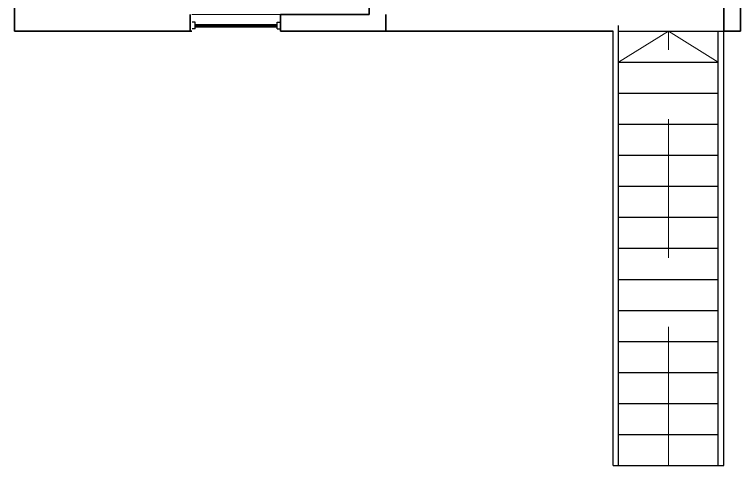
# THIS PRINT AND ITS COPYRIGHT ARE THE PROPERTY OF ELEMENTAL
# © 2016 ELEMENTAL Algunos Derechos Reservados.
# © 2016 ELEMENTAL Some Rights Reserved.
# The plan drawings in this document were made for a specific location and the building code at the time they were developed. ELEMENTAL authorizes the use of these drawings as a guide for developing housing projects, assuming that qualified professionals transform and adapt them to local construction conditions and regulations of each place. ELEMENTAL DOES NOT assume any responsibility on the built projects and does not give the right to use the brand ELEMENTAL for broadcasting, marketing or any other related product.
# Model space of a CAD drawing. Header units: metres. Extents: x -43.54 to -36.99, y -323.24 to -313.32.
# Drawn here: x -43.54 to -36.99, y -323.24 to -319.17 of the extents above; entities that cross this region are included whole.
import ezdxf

# ---------------------------------------------------------------- set-up
doc = ezdxf.new("R2010")
doc.units = ezdxf.units.M
doc.header["$LTSCALE"] = 5
doc.header["$MEASUREMENT"] = 0
doc.linetypes.add('HIDDEN', pattern=[0.375, 0.25, -0.125])
for name, color, linetype, lineweight in [('A-FLOR-OVHD', 3, 'HIDDEN', 18), ('A-FLOR-STRS', 4, 'Continuous', 25), ('A-GLAZ-FULL', 4, 'Continuous', 25), ('A-WALL-FULL-EXTR', 7, 'Continuous', 35), ('A-WALL-FULL-INTR', 7, 'Continuous', 35)]:
    doc.layers.add(name, color=color, linetype=linetype, lineweight=lineweight)

msp = doc.modelspace()

# ---------------------------------------------------------------- linework, layer by layer
at = {"layer": 'A-FLOR-OVHD'}
msp.add_line((-41.9433, -319.1745), (-41.1433, -319.1745), dxfattribs=at)
for points in [[(-37.1933, -319.6045), (-37.6433, -319.3245), (-38.0933, -319.6045)], [(-37.6433, -323.2445), (-37.6433, -319.3245)]]:
    msp.add_lwpolyline(points, dxfattribs=at)
at = {"layer": 'A-FLOR-STRS'}
for p, q in [((-38.0933, -323.2445), (-38.0933, -319.2745)), ((-38.1433, -323.2445), (-38.1433, -319.3245)), ((-38.0933, -319.3245), (-37.1433, -319.3245)), ((-37.1933, -323.2445), (-37.1933, -319.3245)), ((-37.1433, -323.2445), (-37.1433, -319.3245)), ((-38.0933, -319.6045), (-37.1933, -319.6045)), ((-38.0933, -319.8845), (-37.1933, -319.8845)), ((-38.0933, -320.1645), (-37.1933, -320.1645)), ((-38.0933, -320.4445), (-37.1933, -320.4445)), ((-38.0933, -320.7245), (-37.1933, -320.7245)), ((-38.0933, -321.0045), (-37.1933, -321.0045)), ((-38.0933, -321.2845), (-37.1933, -321.2845)), ((-38.0933, -321.5645), (-37.1933, -321.5645)), ((-38.0933, -321.8445), (-37.1933, -321.8445)), ((-38.0933, -322.1245), (-37.1933, -322.1245)), ((-38.0933, -322.4045), (-37.1933, -322.4045)), ((-38.0933, -322.6845), (-37.1933, -322.6845)), ((-38.0933, -322.9645), (-37.1933, -322.9645)), ((-38.1433, -323.2445), (-37.1433, -323.2445))]:
    msp.add_line(p, q, dxfattribs=at)
at = {"layer": 'A-GLAZ-FULL'}
for p, q in [((-41.9119, -319.2445), (-41.9419, -319.2445)), ((-41.1733, -319.2445), (-41.1433, -319.2445)), ((-41.9119, -319.3045), (-41.9419, -319.3045)), ((-41.9133, -319.2645), (-41.1733, -319.2645)), ((-41.9133, -319.2745), (-41.1733, -319.2745)), ((-41.9133, -319.2845), (-41.1733, -319.2845)), ((-41.1733, -319.3045), (-41.1433, -319.3045))]:
    msp.add_line(p, q, dxfattribs=at)
at = {"layer": 'A-GLAZ-FULL', "ltscale": 0.001}
for p, q in [((-41.9119, -319.3045), (-41.9119, -319.2445)), ((-41.1733, -319.3045), (-41.1733, -319.2445))]:
    msp.add_line(p, q, dxfattribs=at)
at = {"layer": 'A-WALL-FULL-EXTR'}
for p, q in [((-43.5433, -319.3245), (-43.5433, -313.3245)), ((-36.9933, -319.3245), (-36.9933, -313.3245)), ((-40.3433, -319.1745), (-40.3433, -317.9745)), ((-41.9594, -319.3245), (-41.9594, -319.1745)), ((-41.1433, -319.3245), (-41.1433, -319.1745)), ((-41.1433, -319.1745), (-40.3433, -319.1745)), ((-43.5433, -319.3245), (-41.9433, -319.3245)), ((-41.1433, -319.3245), (-40.3433, -319.3245)), ((-40.3433, -319.3245), (-40.1933, -319.3245)), ((-36.9933, -319.3245), (-37.1433, -319.3245))]:
    msp.add_line(p, q, dxfattribs=at)
at = {"layer": 'A-WALL-FULL-INTR'}
for p, q in [((-37.1433, -319.3245), (-37.1433, -318.0809)), ((-40.1933, -319.1745), (-40.1933, -319.3245)), ((-40.1933, -319.3245), (-38.1433, -319.3245))]:
    msp.add_line(p, q, dxfattribs=at)

doc.saveas('drawing.dxf')
